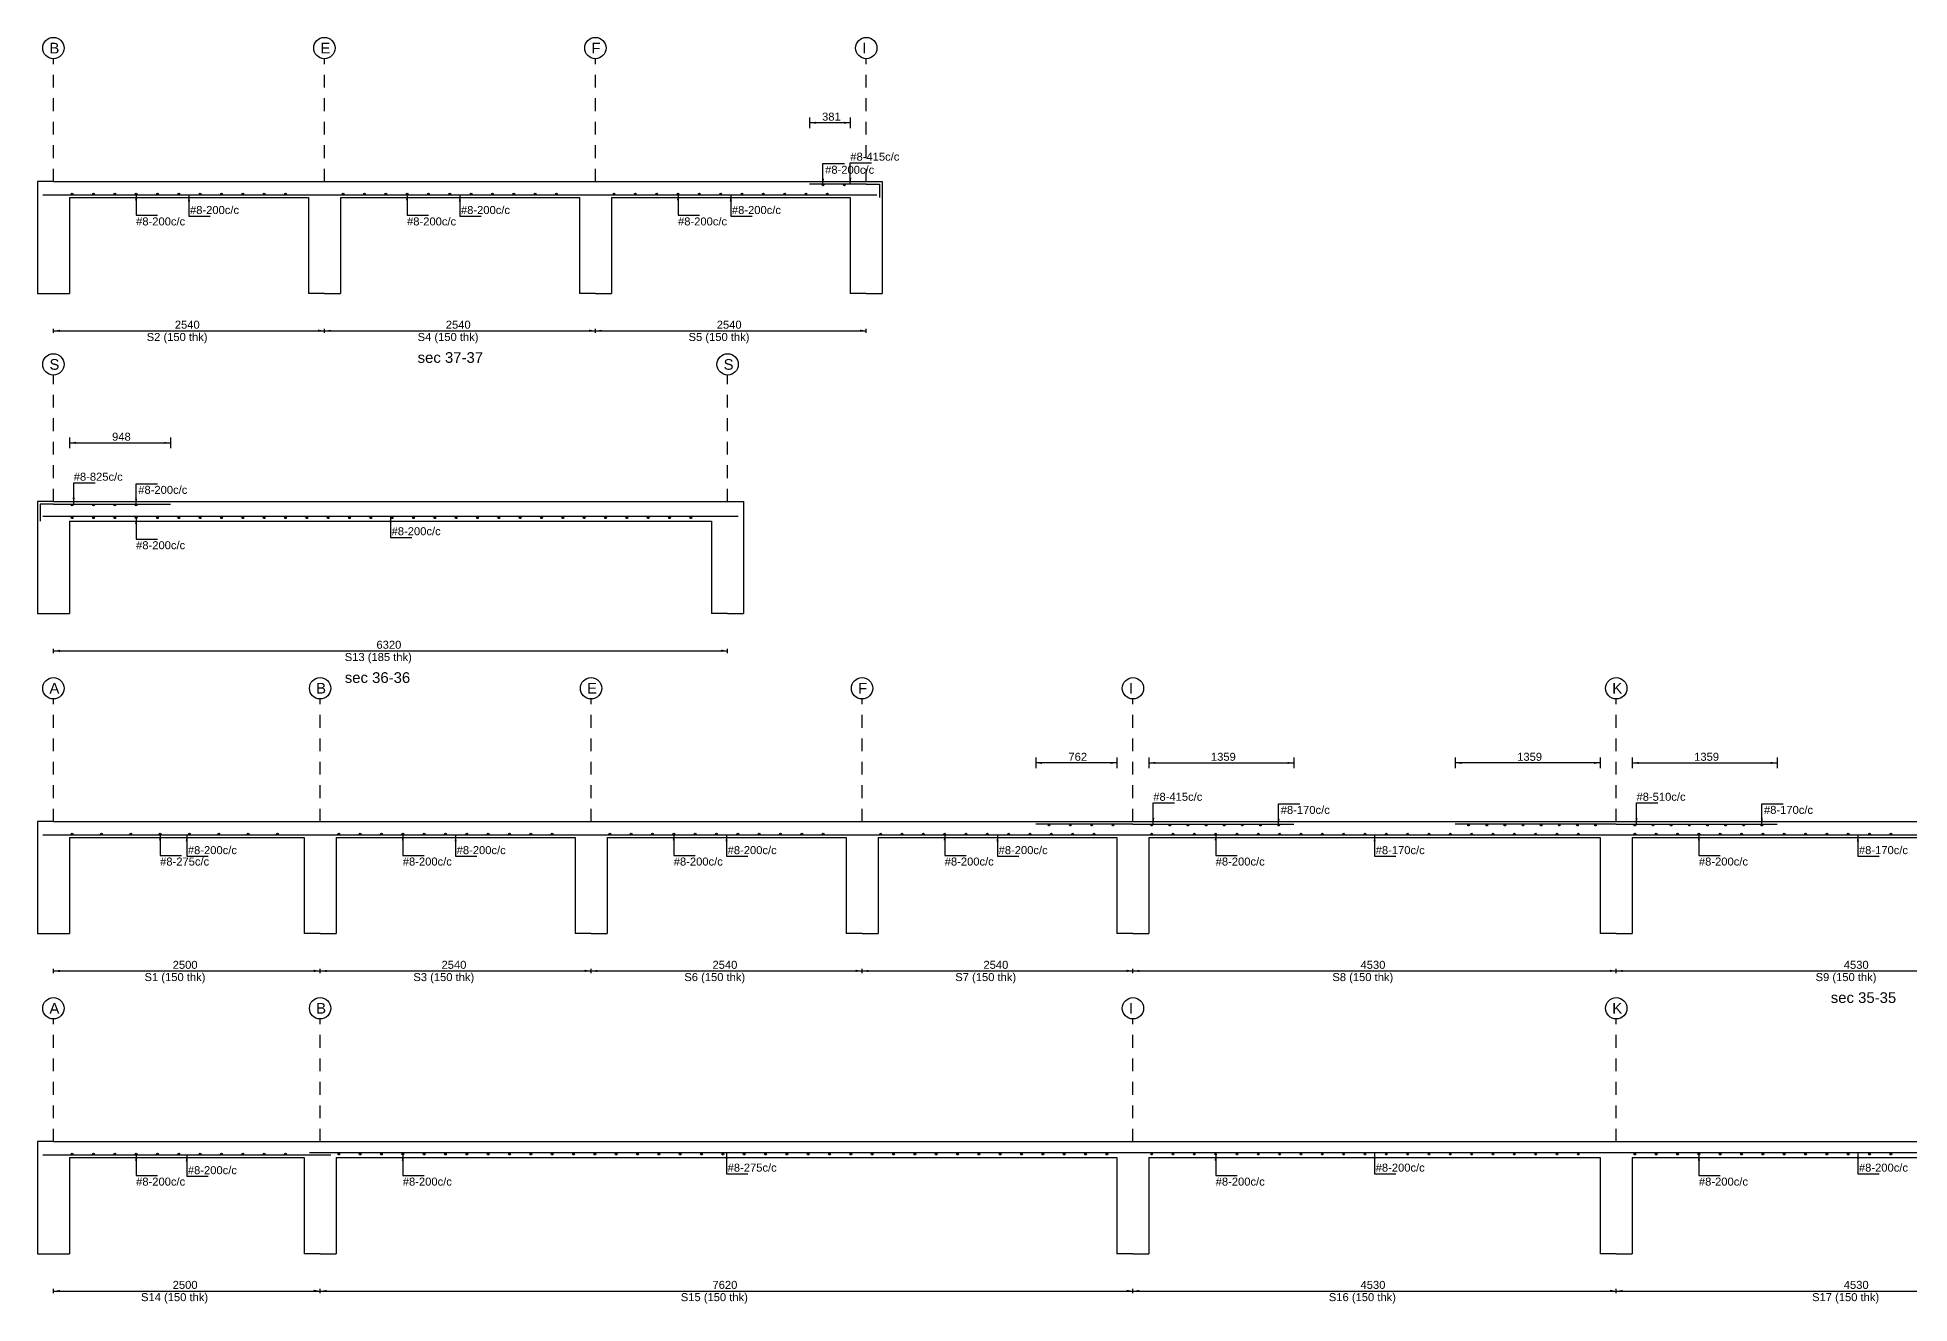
# Model space of a CAD drawing. Extents: x 0 to 119, y -5 to 121.
# Drawn here: x -0.15 to 17.4, y 97.36 to 109.23 of the extents above; entities that cross this region are included whole.
import ezdxf

# ---------------------------------------------------------------- set-up
doc = ezdxf.new("R2010")
doc.units = 0
doc.linetypes.add('ACAD_ISO02W100', pattern=[15, 12, -3])
for name, color, linetype in [('Axisline', 7, 'CONTINUOUS'), ('Axisline_Name', 1, 'CONTINUOUS'), ('Longsection', 2, 'CONTINUOUS'), ('Section_Name', 1, 'CONTINUOUS'), ('Slab_Bottom_Steel_X', 1, 'CONTINUOUS'), ('Slab_Bottom_Steel_Y', 3, 'CONTINUOUS'), ('Slab_ID', 4, 'CONTINUOUS'), ('Slab_Top_Steel_D', 3, 'CONTINUOUS'), ('Slab_Top_Steel_U', 1, 'CONTINUOUS'), ('Span_Dim', 7, 'CONTINUOUS'), ('span_line', 7, 'CONTINUOUS'), ('Steel_Length', 7, 'CONTINUOUS')]:
    doc.layers.add(name, color=color, linetype=linetype)
doc.styles.add('STRUDS_Arial', font='ARIAL.TTF', dxfattribs={"height": 0.04})

msp = doc.modelspace()

# ---------------------------------------------------------------- linework, layer by layer
at = {"layer": 'Axisline', "linetype": 'ACAD_ISO02W100', "ltscale": 0.01}
for p, q in [((0, 107.88), (0, 109.03)), ((2.54, 107.88), (2.54, 109.03)), ((5.08, 107.88), (5.08, 109.03)), ((7.62, 107.88), (7.62, 109.03)), ((0, 104.88), (0, 106.065)), ((6.32, 104.88), (6.32, 106.065)), ((6.32, 104.88), (6.32, 106.065)), ((0, 101.88), (0, 103.03)), ((2.5, 101.88), (2.5, 103.03)), ((5.04, 101.88), (5.04, 103.03)), ((7.58, 101.88), (7.58, 103.03)), ((10.12, 101.88), (10.12, 103.03)), ((14.65, 101.88), (14.65, 103.03)), ((0, 98.88), (0, 100.03)), ((2.5, 98.88), (2.5, 100.03)), ((10.12, 98.88), (10.12, 100.03)), ((14.65, 98.88), (14.65, 100.03))]:
    msp.add_line(p, q, dxfattribs=at)
at = {"layer": 'Axisline'}
for centre in [(0, 109.13), (2.54, 109.13), (5.08, 109.13), (7.62, 109.13), (0, 106.165), (0, 106.165), (6.32, 106.165), (0, 103.13), (2.5, 103.13), (5.04, 103.13), (7.58, 103.13), (10.12, 103.13), (14.65, 103.13), (0, 100.13), (2.5, 100.13), (10.12, 100.13), (14.65, 100.13)]:
    msp.add_circle(centre, 0.1, dxfattribs=at)
at = {"layer": 'Longsection'}
for p, q in [((0, 107.88), (-0.15, 107.88)), ((-0.15, 107.88), (-0.15, 106.83)), ((0, 107.88), (2.54, 107.88)), ((2.54, 107.88), (5.08, 107.88)), ((5.08, 107.88), (7.62, 107.88)), ((7.62, 107.88), (7.77, 107.88)), ((7.77, 107.88), (7.77, 106.83)), ((0.15, 107.73), (2.39, 107.73)), ((0.15, 107.73), (0.15, 106.83)), ((2.39, 107.73), (2.39, 106.83)), ((2.69, 107.73), (4.93, 107.73)), ((2.69, 107.73), (2.69, 106.83)), ((4.93, 107.73), (4.93, 106.83)), ((5.23, 107.73), (7.47, 107.73)), ((5.23, 107.73), (5.23, 106.83)), ((7.47, 107.73), (7.47, 106.83)), ((-0.15, 106.83), (0, 106.83)), ((0, 106.83), (0.15, 106.83)), ((2.54, 106.83), (2.39, 106.83)), ((2.54, 106.83), (2.69, 106.83)), ((5.08, 106.83), (4.93, 106.83)), ((5.08, 106.83), (5.23, 106.83)), ((7.62, 106.83), (7.47, 106.83)), ((7.62, 106.83), (7.77, 106.83)), ((0, 104.88), (-0.15, 104.88)), ((-0.15, 104.88), (-0.15, 103.83)), ((0, 104.88), (-0.15, 104.88)), ((-0.15, 104.88), (-0.15, 103.83)), ((0, 104.88), (6.32, 104.88)), ((6.32, 104.88), (6.47, 104.88)), ((6.32, 104.88), (6.47, 104.88)), ((6.47, 104.88), (6.47, 103.83)), ((6.47, 104.88), (6.47, 103.83)), ((0.15, 104.695), (6.17, 104.695)), ((0.15, 104.695), (0.15, 103.83)), ((6.17, 104.695), (6.17, 103.83)), ((-0.15, 103.83), (0, 103.83)), ((-0.15, 103.83), (0, 103.83)), ((0, 103.83), (0.15, 103.83)), ((6.32, 103.83), (6.17, 103.83)), ((6.32, 103.83), (6.47, 103.83)), ((6.32, 103.83), (6.47, 103.83)), ((0, 101.88), (-0.15, 101.88)), ((-0.15, 101.88), (-0.15, 100.83)), ((0, 101.88), (2.5, 101.88)), ((2.5, 101.88), (5.04, 101.88)), ((5.04, 101.88), (7.58, 101.88)), ((7.58, 101.88), (10.12, 101.88)), ((10.12, 101.88), (14.65, 101.88)), ((14.65, 101.88), (19.18, 101.88)), ((0.15, 101.73), (2.35, 101.73)), ((0.15, 101.73), (0.15, 100.83)), ((2.35, 101.73), (2.35, 100.83)), ((2.65, 101.73), (4.89, 101.73)), ((2.65, 101.73), (2.65, 100.83)), ((4.89, 101.73), (4.89, 100.83)), ((5.19, 101.73), (7.43, 101.73)), ((5.19, 101.73), (5.19, 100.83)), ((7.43, 101.73), (7.43, 100.83)), ((7.73, 101.73), (9.97, 101.73)), ((7.73, 101.73), (7.73, 100.83)), ((9.97, 101.73), (9.97, 100.83)), ((10.27, 101.73), (14.5, 101.73)), ((10.27, 101.73), (10.27, 100.83)), ((14.5, 101.73), (14.5, 100.83)), ((14.8, 101.73), (19.03, 101.73)), ((14.8, 101.73), (14.8, 100.83)), ((-0.15, 100.83), (0, 100.83)), ((0, 100.83), (0.15, 100.83)), ((2.5, 100.83), (2.35, 100.83)), ((2.5, 100.83), (2.65, 100.83)), ((5.04, 100.83), (4.89, 100.83)), ((5.04, 100.83), (5.19, 100.83)), ((7.58, 100.83), (7.43, 100.83)), ((7.58, 100.83), (7.73, 100.83)), ((10.12, 100.83), (9.97, 100.83)), ((10.12, 100.83), (10.27, 100.83)), ((14.65, 100.83), (14.5, 100.83)), ((14.65, 100.83), (14.8, 100.83)), ((0, 98.88), (-0.15, 98.88)), ((-0.15, 98.88), (-0.15, 97.83)), ((0, 98.88), (2.5, 98.88)), ((2.5, 98.88), (10.12, 98.88)), ((10.12, 98.88), (14.65, 98.88)), ((14.65, 98.88), (19.18, 98.88)), ((0.15, 98.73), (2.35, 98.73)), ((0.15, 98.73), (0.15, 97.83)), ((2.35, 98.73), (2.35, 97.83)), ((2.65, 98.73), (9.97, 98.73)), ((2.65, 98.73), (2.65, 97.83)), ((9.97, 98.73), (9.97, 97.83)), ((10.27, 98.73), (14.5, 98.73)), ((10.27, 98.73), (10.27, 97.83)), ((14.5, 98.73), (14.5, 97.83)), ((14.8, 98.73), (19.03, 98.73)), ((14.8, 98.73), (14.8, 97.83)), ((-0.15, 97.83), (0, 97.83)), ((0, 97.83), (0.15, 97.83)), ((2.5, 97.83), (2.35, 97.83)), ((2.5, 97.83), (2.65, 97.83)), ((10.12, 97.83), (9.97, 97.83)), ((10.12, 97.83), (10.27, 97.83)), ((14.65, 97.83), (14.5, 97.83)), ((14.65, 97.83), (14.8, 97.83))]:
    msp.add_line(p, q, dxfattribs=at)
at = {"layer": 'Slab_Bottom_Steel_X'}
for p, q in [((-0.1, 107.755), (2.64, 107.755)), ((1.27, 107.755), (1.27, 107.555)), ((2.44, 107.755), (5.18, 107.755)), ((3.81, 107.755), (3.81, 107.555)), ((4.98, 107.755), (7.72, 107.755)), ((6.35, 107.755), (6.35, 107.555)), ((1.27, 107.555), (1.47, 107.555)), ((3.81, 107.555), (4.01, 107.555)), ((6.35, 107.555), (6.55, 107.555)), ((-0.1, 104.744), (6.42, 104.744)), ((3.16, 104.744), (3.16, 104.544)), ((3.16, 104.544), (3.36, 104.544)), ((-0.1, 101.755), (2.6, 101.755)), ((1.25, 101.755), (1.25, 101.555)), ((2.4, 101.755), (5.14, 101.755)), ((3.77, 101.755), (3.77, 101.555)), ((4.94, 101.755), (7.68, 101.755)), ((6.31, 101.755), (6.31, 101.555)), ((7.48, 101.755), (10.22, 101.755)), ((8.85, 101.755), (8.85, 101.555)), ((10.02, 101.755), (14.75, 101.755)), ((12.385, 101.755), (12.385, 101.555)), ((14.55, 101.755), (19.28, 101.755)), ((16.915, 101.755), (16.915, 101.555)), ((1.25, 101.555), (1.45, 101.555)), ((3.77, 101.555), (3.97, 101.555)), ((6.31, 101.555), (6.51, 101.555)), ((8.85, 101.555), (9.05, 101.555)), ((12.385, 101.555), (12.585, 101.555)), ((16.915, 101.555), (17.115, 101.555)), ((-0.1, 98.755), (2.6, 98.755)), ((1.25, 98.755), (1.25, 98.555)), ((2.4, 98.779), (10.245, 98.779)), ((6.31, 98.779), (6.31, 98.579)), ((10.02, 98.779), (14.75, 98.779)), ((12.385, 98.779), (12.385, 98.579)), ((14.55, 98.779), (19.28, 98.779)), ((16.915, 98.779), (16.915, 98.579)), ((1.25, 98.555), (1.45, 98.555)), ((6.31, 98.579), (6.51, 98.579)), ((12.385, 98.579), (12.585, 98.579)), ((16.915, 98.579), (17.115, 98.579))]:
    msp.add_line(p, q, dxfattribs=at)
for points in [[(1.27, 107.755), (1.26, 107.695), (1.27, 107.755), (1.28, 107.695)], [(3.81, 107.755), (3.8, 107.695), (3.81, 107.755), (3.82, 107.695)], [(6.35, 107.755), (6.34, 107.695), (6.35, 107.755), (6.36, 107.695)], [(3.16, 104.744), (3.15, 104.684), (3.16, 104.744), (3.17, 104.684)], [(1.25, 101.755), (1.24, 101.695), (1.25, 101.755), (1.26, 101.695)], [(3.77, 101.755), (3.76, 101.695), (3.77, 101.755), (3.78, 101.695)], [(6.31, 101.755), (6.3, 101.695), (6.31, 101.755), (6.32, 101.695)], [(8.85, 101.755), (8.84, 101.695), (8.85, 101.755), (8.86, 101.695)], [(12.385, 101.755), (12.375, 101.695), (12.385, 101.755), (12.395, 101.695)], [(16.915, 101.755), (16.905, 101.695), (16.915, 101.755), (16.925, 101.695)], [(1.25, 98.755), (1.24, 98.695), (1.25, 98.755), (1.26, 98.695)], [(6.31, 98.779), (6.3, 98.719), (6.31, 98.779), (6.32, 98.719)], [(12.385, 98.779), (12.375, 98.719), (12.385, 98.779), (12.395, 98.719)], [(16.915, 98.779), (16.905, 98.719), (16.915, 98.779), (16.925, 98.719)]]:
    msp.add_solid(points, dxfattribs=at)
at = {"layer": 'Slab_Bottom_Steel_Y'}
for p, q in [((0.775, 107.763), (0.775, 107.563)), ((3.315, 107.763), (3.315, 107.563)), ((5.855, 107.763), (5.855, 107.563)), ((0.775, 107.563), (0.975, 107.563)), ((3.315, 107.563), (3.515, 107.563)), ((5.855, 107.563), (6.055, 107.563)), ((0.775, 104.728), (0.775, 104.528)), ((0.775, 104.528), (0.975, 104.528)), ((1, 101.763), (1, 101.563)), ((3.275, 101.763), (3.275, 101.563)), ((5.815, 101.763), (5.815, 101.563)), ((8.355, 101.763), (8.355, 101.563)), ((10.895, 101.763), (10.895, 101.563)), ((15.425, 101.763), (15.425, 101.563)), ((1, 101.563), (1.2, 101.563)), ((3.275, 101.563), (3.475, 101.563)), ((5.815, 101.563), (6.015, 101.563)), ((8.355, 101.563), (8.555, 101.563)), ((10.895, 101.563), (11.095, 101.563)), ((15.425, 101.563), (15.625, 101.563)), ((0.775, 98.763), (0.775, 98.563)), ((3.275, 98.763), (3.275, 98.563)), ((10.895, 98.763), (10.895, 98.563)), ((15.425, 98.763), (15.425, 98.563)), ((0.775, 98.563), (0.975, 98.563)), ((3.275, 98.563), (3.475, 98.563)), ((10.895, 98.563), (11.095, 98.563)), ((15.425, 98.563), (15.625, 98.563))]:
    msp.add_line(p, q, dxfattribs=at)
for centre in [(0.175, 107.763), (0.375, 107.763), (0.575, 107.763), (0.775, 107.763), (0.975, 107.763), (1.175, 107.763), (1.375, 107.763), (1.575, 107.763), (1.775, 107.763), (1.975, 107.763), (2.175, 107.763), (2.715, 107.763), (2.915, 107.763), (3.115, 107.763), (3.315, 107.763), (3.515, 107.763), (3.715, 107.763), (3.915, 107.763), (4.115, 107.763), (4.315, 107.763), (4.515, 107.763), (4.715, 107.763), (5.255, 107.763), (5.455, 107.763), (5.655, 107.763), (5.855, 107.763), (6.055, 107.763), (6.255, 107.763), (6.455, 107.763), (6.655, 107.763), (6.855, 107.763), (7.055, 107.763), (7.255, 107.763), (0.175, 104.728), (0.375, 104.728), (0.575, 104.728), (0.775, 104.728), (0.975, 104.728), (1.175, 104.728), (1.375, 104.728), (1.575, 104.728), (1.775, 104.728), (1.975, 104.728), (2.175, 104.728), (2.375, 104.728), (2.575, 104.728), (2.775, 104.728), (2.975, 104.728), (3.175, 104.728), (3.375, 104.728), (3.575, 104.728), (3.775, 104.728), (3.975, 104.728), (4.175, 104.728), (4.375, 104.728), (4.575, 104.728), (4.775, 104.728), (4.975, 104.728), (5.175, 104.728), (5.375, 104.728), (5.575, 104.728), (5.775, 104.728), (5.975, 104.728), (0.175, 101.763), (0.45, 101.763), (0.725, 101.763), (1, 101.763), (1.275, 101.763), (1.55, 101.763), (1.825, 101.763), (2.1, 101.763), (2.675, 101.763), (2.875, 101.763), (3.075, 101.763), (3.275, 101.763), (3.475, 101.763), (3.675, 101.763), (3.875, 101.763), (4.075, 101.763), (4.275, 101.763), (4.475, 101.763), (4.675, 101.763), (5.215, 101.763), (5.415, 101.763), (5.615, 101.763), (5.815, 101.763), (6.015, 101.763), (6.215, 101.763), (6.415, 101.763), (6.615, 101.763), (6.815, 101.763), (7.015, 101.763), (7.215, 101.763), (7.755, 101.763), (7.955, 101.763), (8.155, 101.763), (8.355, 101.763), (8.555, 101.763), (8.755, 101.763), (8.955, 101.763), (9.155, 101.763), (9.355, 101.763), (9.555, 101.763), (9.755, 101.763), (10.295, 101.763), (10.495, 101.763), (10.695, 101.763), (10.895, 101.763), (11.095, 101.763), (11.295, 101.763), (11.495, 101.763), (11.695, 101.763), (11.895, 101.763), (12.095, 101.763), (12.295, 101.763), (12.495, 101.763), (12.695, 101.763), (12.895, 101.763), (13.095, 101.763), (13.295, 101.763), (13.495, 101.763), (13.695, 101.763), (13.895, 101.763), (14.095, 101.763), (14.295, 101.763), (14.825, 101.763), (15.025, 101.763), (15.225, 101.763), (15.425, 101.763), (15.625, 101.763), (15.825, 101.763), (16.025, 101.763), (16.225, 101.763), (16.425, 101.763), (16.625, 101.763), (16.825, 101.763), (17.025, 101.763), (17.225, 101.763), (0.175, 98.763), (0.375, 98.763), (0.575, 98.763), (0.775, 98.763), (0.975, 98.763), (1.175, 98.763), (1.375, 98.763), (1.575, 98.763), (1.775, 98.763), (1.975, 98.763), (2.175, 98.763), (2.675, 98.763), (2.875, 98.763), (3.075, 98.763), (3.275, 98.763), (3.475, 98.763), (3.675, 98.763), (3.875, 98.763), (4.075, 98.763), (4.275, 98.763), (4.475, 98.763), (4.675, 98.763), (4.875, 98.763), (5.075, 98.763), (5.275, 98.763), (5.475, 98.763), (5.675, 98.763), (5.875, 98.763), (6.075, 98.763), (6.275, 98.763), (6.475, 98.763), (6.675, 98.763), (6.875, 98.763), (7.075, 98.763), (7.275, 98.763), (7.475, 98.763), (7.675, 98.763), (7.875, 98.763), (8.075, 98.763), (8.275, 98.763), (8.475, 98.763), (8.675, 98.763), (8.875, 98.763), (9.075, 98.763), (9.275, 98.763), (9.475, 98.763), (9.675, 98.763), (9.875, 98.763), (10.295, 98.763), (10.495, 98.763), (10.695, 98.763), (10.895, 98.763), (11.095, 98.763), (11.295, 98.763), (11.495, 98.763), (11.695, 98.763), (11.895, 98.763), (12.095, 98.763), (12.295, 98.763), (12.495, 98.763), (12.695, 98.763), (12.895, 98.763), (13.095, 98.763), (13.295, 98.763), (13.495, 98.763), (13.695, 98.763), (13.895, 98.763), (14.095, 98.763), (14.295, 98.763), (14.825, 98.763), (15.025, 98.763), (15.225, 98.763), (15.425, 98.763), (15.625, 98.763), (15.825, 98.763), (16.025, 98.763), (16.225, 98.763), (16.425, 98.763), (16.625, 98.763), (16.825, 98.763), (17.025, 98.763), (17.225, 98.763)]:
    msp.add_circle(centre, 0.008, dxfattribs=at)
for points in [[(0.775, 107.763), (0.765, 107.703), (0.775, 107.763), (0.785, 107.703)], [(3.315, 107.763), (3.305, 107.703), (3.315, 107.763), (3.325, 107.703)], [(5.855, 107.763), (5.845, 107.703), (5.855, 107.763), (5.865, 107.703)], [(0.775, 104.728), (0.765, 104.668), (0.775, 104.728), (0.785, 104.668)], [(1, 101.763), (0.99, 101.703), (1, 101.763), (1.01, 101.703)], [(3.275, 101.763), (3.265, 101.703), (3.275, 101.763), (3.285, 101.703)], [(5.815, 101.763), (5.805, 101.703), (5.815, 101.763), (5.825, 101.703)], [(8.355, 101.763), (8.345, 101.703), (8.355, 101.763), (8.365, 101.703)], [(10.895, 101.763), (10.885, 101.703), (10.895, 101.763), (10.905, 101.703)], [(15.425, 101.763), (15.415, 101.703), (15.425, 101.763), (15.435, 101.703)], [(0.775, 98.763), (0.765, 98.703), (0.775, 98.763), (0.785, 98.703)], [(3.275, 98.763), (3.265, 98.703), (3.275, 98.763), (3.285, 98.703)], [(10.895, 98.763), (10.885, 98.703), (10.895, 98.763), (10.905, 98.703)], [(15.425, 98.763), (15.415, 98.703), (15.425, 98.763), (15.435, 98.703)]]:
    msp.add_solid(points, dxfattribs=at)
at = {"layer": 'Slab_Top_Steel_D'}
for p, q in [((7.214, 107.847), (7.214, 108.047)), ((7.214, 108.047), (7.414, 108.047)), ((0.775, 104.847), (0.775, 105.047)), ((0.775, 105.047), (0.975, 105.047)), ((11.485, 101.847), (11.485, 102.047)), ((11.485, 102.047), (11.685, 102.047)), ((16.015, 101.847), (16.015, 102.047)), ((16.015, 102.047), (16.215, 102.047))]:
    msp.add_line(p, q, dxfattribs=at)
for centre in [(7.214, 107.847), (7.414, 107.847), (0.175, 104.847), (0.375, 104.847), (0.575, 104.847), (0.775, 104.847), (9.333, 101.847), (9.533, 101.847), (9.733, 101.847), (9.933, 101.847), (10.295, 101.847), (10.465, 101.847), (10.635, 101.847), (10.805, 101.847), (10.975, 101.847), (11.145, 101.847), (11.315, 101.847), (11.485, 101.847), (13.266, 101.847), (13.436, 101.847), (13.606, 101.847), (13.776, 101.847), (13.946, 101.847), (14.116, 101.847), (14.286, 101.847), (14.456, 101.847), (14.825, 101.847), (14.995, 101.847), (15.165, 101.847), (15.335, 101.847), (15.505, 101.847), (15.675, 101.847), (15.845, 101.847), (16.015, 101.847)]:
    msp.add_circle(centre, 0.008, dxfattribs=at)
for points in [[(7.214, 107.847), (7.204, 107.907), (7.214, 107.847), (7.224, 107.907)], [(0.775, 104.847), (0.765, 104.907), (0.775, 104.847), (0.785, 104.907)], [(11.485, 101.847), (11.475, 101.907), (11.485, 101.847), (11.495, 101.907)], [(16.015, 101.847), (16.005, 101.907), (16.015, 101.847), (16.025, 101.907)]]:
    msp.add_solid(points, dxfattribs=at)
at = {"layer": 'Slab_Top_Steel_U'}
for p, q in [((7.47, 107.855), (7.47, 108.055)), ((7.47, 108.055), (7.67, 108.055)), ((7.62, 107.855), (7.089, 107.855)), ((7.62, 107.855), (7.745, 107.855)), ((7.745, 107.855), (7.745, 107.73)), ((0.19, 104.855), (0.19, 105.055)), ((0.19, 105.055), (0.39, 105.055)), ((0, 104.855), (-0.125, 104.855)), ((-0.125, 104.855), (-0.125, 104.695)), ((0, 104.855), (1.098, 104.855)), ((10.31, 101.855), (10.31, 102.055)), ((10.31, 102.055), (10.51, 102.055)), ((14.84, 101.855), (14.84, 102.055)), ((14.84, 102.055), (15.04, 102.055)), ((10.12, 101.855), (9.208, 101.855)), ((10.12, 101.855), (11.629, 101.855)), ((14.65, 101.855), (13.141, 101.855)), ((14.65, 101.855), (16.159, 101.855))]:
    msp.add_line(p, q, dxfattribs=at)
for points in [[(7.47, 107.855), (7.46, 107.915), (7.47, 107.855), (7.48, 107.915)], [(0.19, 104.855), (0.18, 104.915), (0.19, 104.855), (0.2, 104.915)], [(10.31, 101.855), (10.3, 101.915), (10.31, 101.855), (10.32, 101.915)], [(14.84, 101.855), (14.83, 101.915), (14.84, 101.855), (14.85, 101.915)]]:
    msp.add_solid(points, dxfattribs=at)
at = {"layer": 'Span_Line'}
for p, q in [((0, 106.46), (0, 106.5)), ((0, 106.48), (2.54, 106.48)), ((2.54, 106.46), (2.54, 106.5)), ((2.54, 106.46), (2.54, 106.5)), ((2.54, 106.48), (5.08, 106.48)), ((5.08, 106.46), (5.08, 106.5)), ((5.08, 106.46), (5.08, 106.5)), ((5.08, 106.48), (7.62, 106.48)), ((7.62, 106.46), (7.62, 106.5)), ((0, 103.46), (0, 103.5)), ((0, 103.48), (6.32, 103.48)), ((6.32, 103.46), (6.32, 103.5)), ((0, 100.46), (0, 100.5)), ((0, 100.48), (2.5, 100.48)), ((2.5, 100.46), (2.5, 100.5)), ((2.5, 100.46), (2.5, 100.5)), ((2.5, 100.48), (5.04, 100.48)), ((5.04, 100.46), (5.04, 100.5)), ((5.04, 100.46), (5.04, 100.5)), ((5.04, 100.48), (7.58, 100.48)), ((7.58, 100.46), (7.58, 100.5)), ((7.58, 100.46), (7.58, 100.5)), ((7.58, 100.48), (10.12, 100.48)), ((10.12, 100.46), (10.12, 100.5)), ((10.12, 100.46), (10.12, 100.5)), ((10.12, 100.48), (14.65, 100.48)), ((14.65, 100.46), (14.65, 100.5)), ((14.65, 100.46), (14.65, 100.5)), ((14.65, 100.48), (19.18, 100.48)), ((0, 97.46), (0, 97.5)), ((0, 97.48), (2.5, 97.48)), ((2.5, 97.46), (2.5, 97.5)), ((2.5, 97.46), (2.5, 97.5)), ((2.5, 97.48), (10.12, 97.48)), ((10.12, 97.46), (10.12, 97.5)), ((10.12, 97.46), (10.12, 97.5)), ((10.12, 97.48), (14.65, 97.48)), ((14.65, 97.46), (14.65, 97.5)), ((14.65, 97.46), (14.65, 97.5)), ((14.65, 97.48), (19.18, 97.48))]:
    msp.add_line(p, q, dxfattribs=at)
for points in [[(0, 106.48), (0.06, 106.49), (0, 106.48), (0.06, 106.47)], [(2.54, 106.48), (2.48, 106.492), (2.54, 106.48), (2.48, 106.47)], [(2.54, 106.48), (2.6, 106.49), (2.54, 106.48), (2.6, 106.47)], [(5.08, 106.48), (5.02, 106.492), (5.08, 106.48), (5.02, 106.47)], [(5.08, 106.48), (5.14, 106.49), (5.08, 106.48), (5.14, 106.47)], [(7.62, 106.48), (7.56, 106.492), (7.62, 106.48), (7.56, 106.47)], [(0, 103.48), (0.06, 103.49), (0, 103.48), (0.06, 103.47)], [(6.32, 103.48), (6.26, 103.492), (6.32, 103.48), (6.26, 103.47)], [(0, 100.48), (0.06, 100.49), (0, 100.48), (0.06, 100.47)], [(2.5, 100.48), (2.44, 100.492), (2.5, 100.48), (2.44, 100.47)], [(2.5, 100.48), (2.56, 100.49), (2.5, 100.48), (2.56, 100.47)], [(5.04, 100.48), (4.98, 100.492), (5.04, 100.48), (4.98, 100.47)], [(5.04, 100.48), (5.1, 100.49), (5.04, 100.48), (5.1, 100.47)], [(7.58, 100.48), (7.52, 100.492), (7.58, 100.48), (7.52, 100.47)], [(7.58, 100.48), (7.64, 100.49), (7.58, 100.48), (7.64, 100.47)], [(10.12, 100.48), (10.06, 100.492), (10.12, 100.48), (10.06, 100.47)], [(10.12, 100.48), (10.18, 100.49), (10.12, 100.48), (10.18, 100.47)], [(14.65, 100.48), (14.59, 100.492), (14.65, 100.48), (14.59, 100.47)], [(14.65, 100.48), (14.71, 100.49), (14.65, 100.48), (14.71, 100.47)], [(0, 97.48), (0.06, 97.49), (0, 97.48), (0.06, 97.47)], [(2.5, 97.48), (2.44, 97.492), (2.5, 97.48), (2.44, 97.47)], [(2.5, 97.48), (2.56, 97.49), (2.5, 97.48), (2.56, 97.47)], [(10.12, 97.48), (10.06, 97.492), (10.12, 97.48), (10.06, 97.47)], [(10.12, 97.48), (10.18, 97.49), (10.12, 97.48), (10.18, 97.47)], [(14.65, 97.48), (14.59, 97.492), (14.65, 97.48), (14.59, 97.47)], [(14.65, 97.48), (14.71, 97.49), (14.65, 97.48), (14.71, 97.47)]]:
    msp.add_solid(points, dxfattribs=at)
at = {"layer": 'Steel_Length'}
for p, q in [((7.089, 108.48), (7.089, 108.38)), ((7.47, 108.48), (7.47, 108.38)), ((7.47, 108.43), (7.089, 108.43)), ((0.15, 105.48), (0.15, 105.38)), ((1.098, 105.48), (1.098, 105.38)), ((0.15, 105.43), (1.098, 105.43)), ((9.208, 102.48), (9.208, 102.38)), ((9.97, 102.43), (9.208, 102.43)), ((9.97, 102.48), (9.97, 102.38)), ((10.27, 102.48), (10.27, 102.38)), ((10.27, 102.43), (11.629, 102.43)), ((11.629, 102.48), (11.629, 102.38)), ((13.141, 102.48), (13.141, 102.38)), ((14.5, 102.43), (13.141, 102.43)), ((14.5, 102.48), (14.5, 102.38)), ((14.8, 102.48), (14.8, 102.38)), ((14.8, 102.43), (16.159, 102.43)), ((16.159, 102.48), (16.159, 102.38))]:
    msp.add_line(p, q, dxfattribs=at)
for points in [[(7.089, 108.43), (7.149, 108.44), (7.089, 108.43), (7.149, 108.42)], [(7.47, 108.43), (7.41, 108.44), (7.47, 108.43), (7.41, 108.42)], [(0.15, 105.43), (0.21, 105.44), (0.15, 105.43), (0.21, 105.42)], [(1.098, 105.43), (1.038, 105.44), (1.098, 105.43), (1.038, 105.42)], [(9.208, 102.43), (9.268, 102.44), (9.208, 102.43), (9.268, 102.42)], [(9.97, 102.43), (9.91, 102.44), (9.97, 102.43), (9.91, 102.42)], [(10.27, 102.43), (10.33, 102.44), (10.27, 102.43), (10.33, 102.42)], [(11.629, 102.43), (11.569, 102.44), (11.629, 102.43), (11.569, 102.42)], [(13.141, 102.43), (13.201, 102.44), (13.141, 102.43), (13.201, 102.42)], [(14.5, 102.43), (14.44, 102.44), (14.5, 102.43), (14.44, 102.42)], [(14.8, 102.43), (14.86, 102.44), (14.8, 102.43), (14.86, 102.42)], [(16.159, 102.43), (16.099, 102.44), (16.159, 102.43), (16.099, 102.42)]]:
    msp.add_solid(points, dxfattribs=at)

# ---------------------------------------------------------------- texts
at = {"layer": 'Axisline_Name', "style": 'STRUDS_Arial'}
for s, p in [('B', (-0.0375, 109.08)), ('E', (2.5025, 109.08)), ('F', (5.0425, 109.08)), ('I', (7.5825, 109.08)), ('S', (-0.0375, 106.115)), ('S', (-0.0375, 106.115)), ('S', (6.2825, 106.115)), ('A', (-0.0375, 103.08)), ('B', (2.4625, 103.08)), ('E', (5.0025, 103.08)), ('F', (7.5425, 103.08)), ('I', (10.0825, 103.08)), ('K', (14.6125, 103.08)), ('A', (-0.0375, 100.08)), ('B', (2.4625, 100.08)), ('I', (10.0825, 100.08)), ('K', (14.6125, 100.08))]:
    msp.add_text(s, height=0.1, dxfattribs=at).set_placement(p)
at = {"layer": 'Section_name', "style": 'STRUDS_Arial'}
for s, p in [('sec 37-37', (3.414, 106.18)), ('sec 36-36', (2.731, 103.18)), ('sec 35-35', (16.661, 100.18))]:
    msp.add_text(s, height=0.1, dxfattribs=at).set_placement(p)
at = {"layer": 'Slab_Bottom_Steel_X', "style": 'STRUDS_Arial'}
for s, p in [('#8-200c/c', (1.28, 107.575)), ('#8-200c/c', (3.82, 107.575)), ('#8-200c/c', (6.36, 107.575)), ('#8-200c/c', (3.17, 104.564)), ('#8-200c/c', (1.26, 101.575)), ('#8-200c/c', (3.78, 101.575)), ('#8-200c/c', (6.32, 101.575)), ('#8-200c/c', (8.86, 101.575)), ('#8-170c/c', (12.395, 101.575)), ('#8-170c/c', (16.925, 101.575)), ('#8-200c/c', (1.26, 98.575)), ('#8-275c/c', (6.32, 98.599)), ('#8-200c/c', (12.395, 98.599)), ('#8-200c/c', (16.925, 98.599))]:
    msp.add_text(s, height=0.075, dxfattribs=at).set_placement(p)
at = {"layer": 'Slab_Bottom_Steel_Y', "style": 'STRUDS_Arial'}
for s, p in [('#8-200c/c', (0.775, 107.468)), ('#8-200c/c', (3.315, 107.468)), ('#8-200c/c', (5.855, 107.468)), ('#8-200c/c', (0.775, 104.433)), ('#8-275c/c', (1, 101.468)), ('#8-200c/c', (3.275, 101.468)), ('#8-200c/c', (5.815, 101.468)), ('#8-200c/c', (8.355, 101.468)), ('#8-200c/c', (10.895, 101.468)), ('#8-200c/c', (15.425, 101.468)), ('#8-200c/c', (0.775, 98.468)), ('#8-200c/c', (3.275, 98.468)), ('#8-200c/c', (10.895, 98.468)), ('#8-200c/c', (15.425, 98.468))]:
    msp.add_text(s, height=0.075, dxfattribs=at).set_placement(p)
at = {"layer": 'Slab_ID', "style": 'STRUDS_Arial'}
for s, p in [('S2 (150 thk)', (0.874, 106.385)), ('S4 (150 thk)', (3.414, 106.385)), ('S5 (150 thk)', (5.954, 106.385)), ('S13 (185 thk)', (2.731, 103.385)), ('S1 (150 thk)', (0.854, 100.385)), ('S3 (150 thk)', (3.374, 100.385)), ('S6 (150 thk)', (5.914, 100.385)), ('S7 (150 thk)', (8.454, 100.385)), ('S8 (150 thk)', (11.989, 100.385)), ('S9 (150 thk)', (16.519, 100.385)), ('S14 (150 thk)', (0.821, 97.385)), ('S15 (150 thk)', (5.881, 97.385)), ('S16 (150 thk)', (11.956, 97.385)), ('S17 (150 thk)', (16.486, 97.385))]:
    msp.add_text(s, height=0.075, dxfattribs=at).set_placement(p)
at = {"layer": 'Slab_Top_Steel_D', "style": 'STRUDS_Arial'}
for s, p in [('#8-200c/c', (7.234, 107.952)), ('#8-200c/c', (0.795, 104.952)), ('#8-170c/c', (11.505, 101.952)), ('#8-170c/c', (16.035, 101.952))]:
    msp.add_text(s, height=0.075, dxfattribs=at).set_placement(p)
at = {"layer": 'Slab_Top_Steel_U', "style": 'STRUDS_Arial'}
for s, p in [('#8-415c/c', (7.47, 108.075)), ('#8-825c/c', (0.19, 105.075)), ('#8-415c/c', (10.31, 102.075)), ('#8-510c/c', (14.84, 102.075))]:
    msp.add_text(s, height=0.075, dxfattribs=at).set_placement(p)
at = {"layer": 'Span_Dim', "style": 'STRUDS_Arial'}
for s, p in [('2540', (1.138, 106.5)), ('2540', (3.678, 106.5)), ('2540', (6.218, 106.5)), ('6320', (3.028, 103.5)), ('2500', (1.118, 100.5)), ('2540', (3.638, 100.5)), ('2540', (6.178, 100.5)), ('2540', (8.718, 100.5)), ('4530', (12.253, 100.5)), ('4530', (16.783, 100.5)), ('2500', (1.118, 97.5)), ('7620', (6.178, 97.5)), ('4530', (12.253, 97.5)), ('4530', (16.783, 97.5))]:
    msp.add_text(s, height=0.075, dxfattribs=at).set_placement(p)
at = {"layer": 'Steel_Length', "style": 'STRUDS_Arial'}
for s, p in [('381', (7.2053, 108.45)), ('948', (0.5497, 105.45)), ('762', (9.5147, 102.45)), ('1359', (10.8505, 102.45)), ('1359', (13.7215, 102.45)), ('1359', (15.3805, 102.45))]:
    msp.add_text(s, height=0.075, dxfattribs=at).set_placement(p)

doc.saveas('drawing.dxf')
